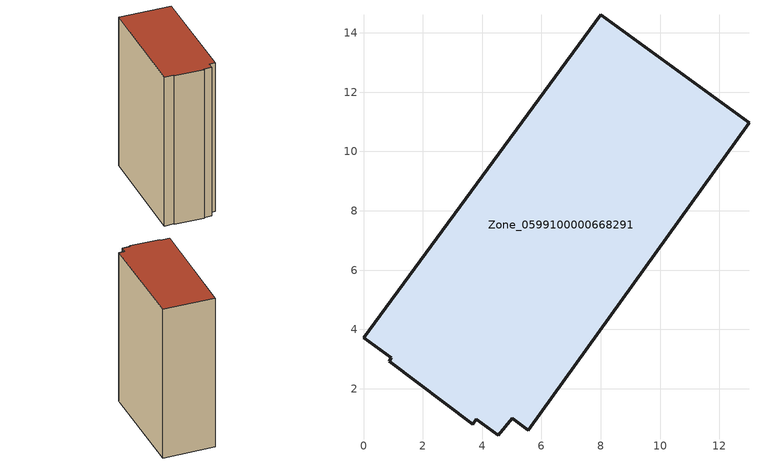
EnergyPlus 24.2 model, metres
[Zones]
Zone_0599100000668291
 floor ground (C_G): 4.55,0.43 3.81,0.96 3.69,0.8 0.86,2.93 0.94,3.04 0,3.71 8,14.62 13,10.98 5.56,0.6 5.02,1 z0.1
 wall outside (C_F): 0,3.71 0.94,3.04 0.86,2.93 3.69,0.8 3.81,0.96 4.55,0.43 5.02,1 5.56,0.6 13,10.98 8,14.62 0,3.71 z0.1:19.29
 roof outside (C_R): 5.56,0.6 13,10.98 8,14.62 0,3.71 0.94,3.04 0.86,2.93 3.69,0.8 3.81,0.96 4.55,0.43 5.02,1 z19.29
[BUILDING]
Pand.0599100000668291: North Axis=0; Terrain=City; Loads Convergence Tolerance Value=0.04; Temperature Convergence Tolerance Value=0.4; Solar Distribution=FullExterior; Maximum Number of Warmup Days=25; Minimum Number of Warmup Days=1
[Site:Location]
Rotterdam.The.Hague.AP_ZH_NLD Design_Conditions: Latitude=51.96; Longitude=4.45; Time Zone=1; Elevation=-4.5
[SITE:GROUNDTEMPERATURE:BUILDINGSURFACE]
18, 18, 18, 18, 18, 18, 18, 18, 18, 18, 18, 18
[MATERIAL] Thermal Absorptance=0.9; Solar Absorptance=0.7; Visible Absorptance=0.7
Name | Roughness | Thickness | Conductivity | Density | Specific Heat
G.TI.1946 | MediumSmooth | 0.15 | 1 | 540 | 1210
F.TI.1946 | Rough | 0.3 | 0.857143 | 1920 | 840
R.TI.1946 | MediumRough | 0.2 | 0.1 | 1500 | 1000
[CONSTRUCTION]
C_G: G.TI.1946
C_F: F.TI.1946
C_R: R.TI.1946
[ZONE]
Zone_0599100000668291: Type=1; Multiplier=1; Ceiling Height=Autocalculate; Volume=Autocalculate; Floor Area=autocalculate; Part of Total Floor Area=Yes
[ZONEINFILTRATION:DESIGNFLOWRATE]
Infil_Zone_0599100000668291: Zone or ZoneList or Space or SpaceList=Zone_0599100000668291; Schedule=AlwaysOn; Design Flow Rate Calculation Method=Flow/Area; Flow Rate per Floor Area=0.003; Constant Term Coefficient=1; Temperature Term Coefficient=0; Velocity Term Coefficient=0; Velocity Squared Term Coefficient=0
[HVACTEMPLATE:ZONE:IDEALLOADSAIRSYSTEM]
Zone_0599100000668291: Maximum Heating Supply Air Temperature=50; Minimum Cooling Supply Air Temperature=13; Maximum Heating Supply Air Humidity Ratio=0.0156; Minimum Cooling Supply Air Humidity Ratio=0.0077; Heating Limit=NoLimit; Cooling Limit=NoLimit; Dehumidification Control Type=ConstantSensibleHeatRatio; Cooling Sensible Heat Ratio=0.7; Dehumidification Setpoint=60; Humidification Control Type=None; Humidification Setpoint=30; Outdoor Air Method=None; Outdoor Air Flow Rate per Person=0.00944; Outdoor Air Flow Rate per Zone Floor Area=0; Outdoor Air Flow Rate per Zone=0; Demand Controlled Ventilation Type=None; Outdoor Air Economizer Type=NoEconomizer; Heat Recovery Type=None; Sensible Heat Recovery Effectiveness=0.7; Latent Heat Recovery Effectiveness=0.65
[ZONECONTROL:THERMOSTAT]
ThermostatControl_Zone_0599100000668291: Zone or ZoneList=Zone_0599100000668291; Control Type Schedule=DualSetpointControlType; Control 1=Thermostat_Zone_0599100000668291; Temperature Difference Between Cutout And Setpoint=0
[THERMOSTATSETPOINT:DUALSETPOINT]
Thermostat_Zone_0599100000668291: Heating Setpoint Temperature Schedule=HeatingSetpoint_Zone_0599100000668291; Cooling Setpoint Temperature Schedule=CoolingSetpoint_Zone_0599100000668291
[SCHEDULE:COMPACT]
HeatingSetpoint_Zone_0599100000668291: Through: 12/31, For: AllDays, Until: 24:00, 21
CoolingSetpoint_Zone_0599100000668291: Through: 12/31, For: AllDays, Until: 24:00, 24
DualSetpointControlType: Through: 12/31, For: AllDays, Until: 24:00, 4
AlwaysOn: Through: 12/31, For: AllDays, Until: 24:00, 1
